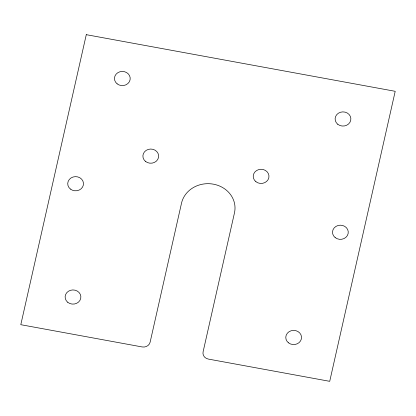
<?xml version="1.0" encoding="UTF-8"?>
<svg xmlns="http://www.w3.org/2000/svg" width="416" height="416" viewBox="0 0 416 416"><rect width="100%" height="100%" fill="white"/><g stroke="black" fill="none" stroke-linecap="round" stroke-linejoin="round"><path stroke-width="0.62" d="M86.284 34.674L20.8 324.693L142.158 346.944A6.755 6.084 0.1 0 0 150.124 342.196L181.522 203.143A27.019 24.326 0.1 0 1 213.382 184.163A27.019 24.326 0.1 0 1 234.478 212.857L203.081 351.905A6.755 6.084 0.1 0 0 208.354 359.081L329.716 381.326L395.2 91.307L86.284 34.674M67.782 302.338A7.883 7.093 0.1 0 0 80.725 298.444A7.883 7.093 0.1 0 0 70.502 290.3A7.883 7.093 0.1 0 0 67.782 302.338M288.439 342.794A7.883 7.093 0.1 0 0 301.382 338.9A7.883 7.093 0.1 0 0 291.158 330.751A7.883 7.093 0.1 0 0 288.439 342.794M335.171 237.588A7.883 7.093 0.1 0 0 348.114 233.688A7.883 7.093 0.1 0 0 337.891 225.545A7.883 7.093 0.1 0 0 335.171 237.588M337.776 124.285A7.883 7.093 0.1 0 0 350.719 120.39A7.883 7.093 0.1 0 0 340.496 112.242A7.883 7.093 0.1 0 0 337.776 124.285M117.12 83.829A7.883 7.093 0.1 0 0 130.062 79.934A7.883 7.093 0.1 0 0 119.839 71.791A7.883 7.093 0.1 0 0 117.12 83.829M70.387 189.041A7.883 7.093 0.1 0 0 83.33 185.141A7.883 7.093 0.1 0 0 73.107 176.998A7.883 7.093 0.1 0 0 70.387 189.041M145.553 161.45A7.883 7.093 0.1 0 0 158.496 157.55A7.883 7.093 0.1 0 0 148.273 149.406A7.883 7.093 0.1 0 0 145.553 161.45M255.882 181.678A7.883 7.093 0.1 0 0 268.824 177.778A7.883 7.093 0.1 0 0 258.601 169.634A7.883 7.093 0.1 0 0 255.882 181.678"/></g></svg>
